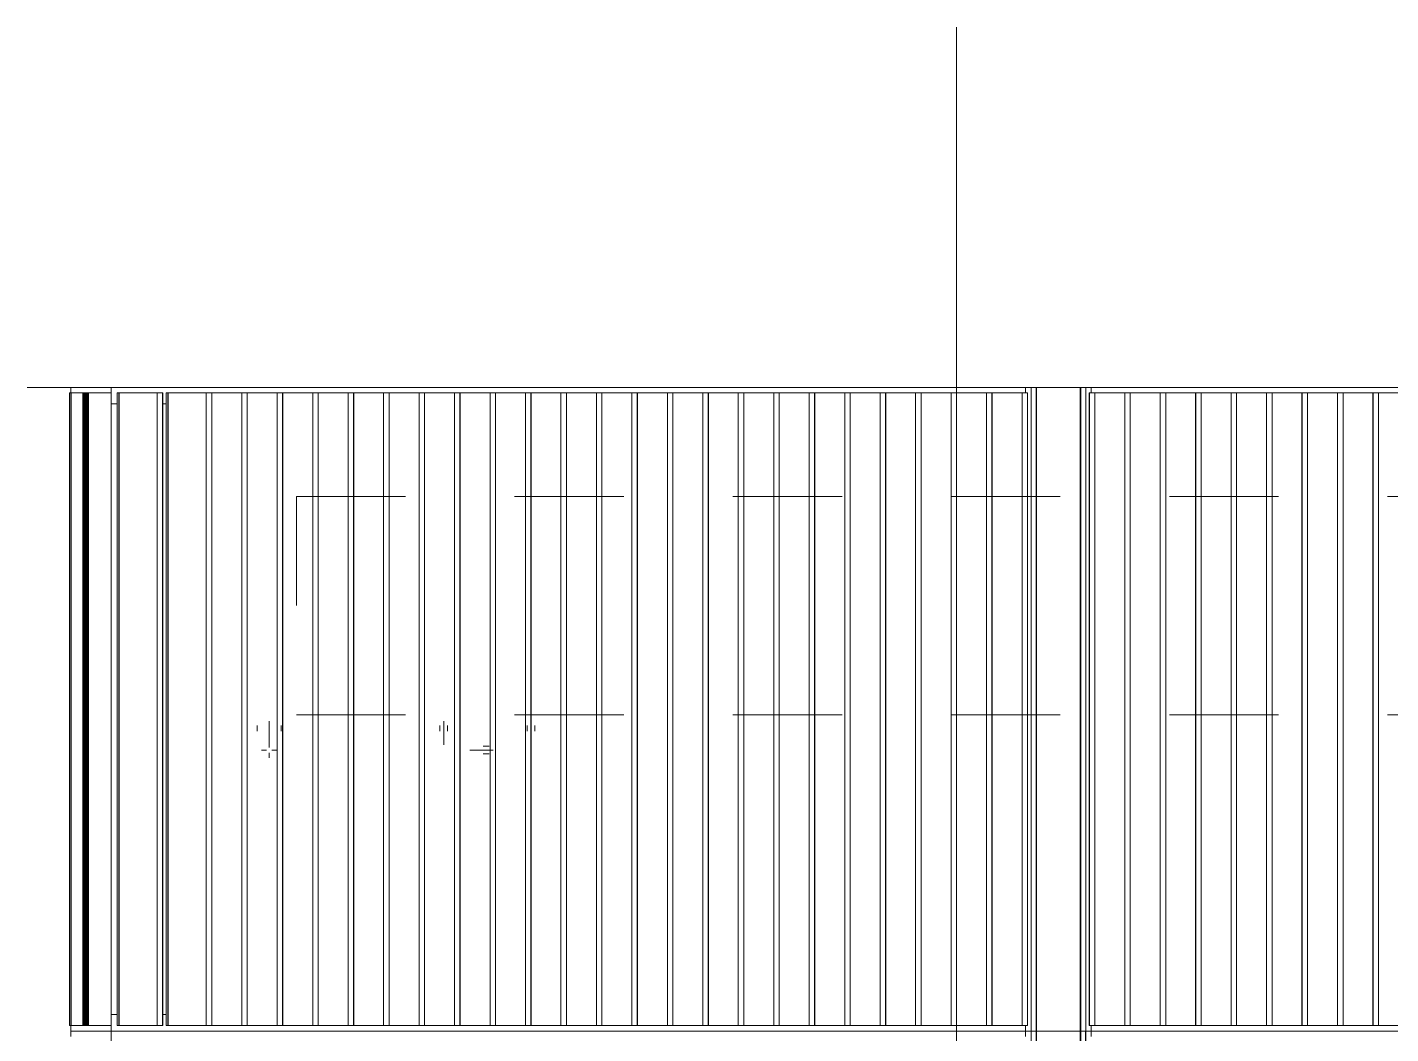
# Model space of a CAD drawing. Header units: millimetres. Extents: x -220592 to 404889, y -217665 to 38245.
# Drawn here: x -927.89 to -902.9, y -1442.75 to -1424.3 of the extents above; entities that cross this region are included whole.
import ezdxf

# ---------------------------------------------------------------- set-up
doc = ezdxf.new("R2010")
doc.units = ezdxf.units.MM
doc.linetypes.add('XKITLINE00', pattern=[0])
doc.linetypes.add('XKITLINE02', pattern=[4, 2, -2])
doc.layers.add('000 - 0_HIDE_OBJ_FRAMING_DEF_SUB_1', color=7, linetype='Continuous')
for name, color, linetype, lineweight in [('Bolt', 7, 'Continuous', 0), ('Part', 7, 'Continuous', 0), ('S-GRID', 7, 'Continuous', 0)]:
    doc.layers.add(name, color=color, linetype=linetype, lineweight=lineweight)

# ---------------------------------------------------------------- blocks, each defined once
blk = doc.blocks.new('*A5169')
at = {"layer": 'S-GRID', "color": 7, "linetype": 'XKITLINE00', "lineweight": 0}
for p, q in [((-116.782288, -21.823645), (-108.844788, -21.823645)), ((-107.257288, -21.823645), (-105.669788, -21.823645)), ((-104.082288, -21.823645), (-96.144788, -21.823645)), ((-94.557288, -21.823645), (-92.969788, -21.823645))]:
    blk.add_line(p, q, dxfattribs=at)
blk = doc.blocks.new('*A5179')
at = {"layer": 'S-GRID', "color": 7, "linetype": 'XKITLINE00', "lineweight": 0}
for p, q in [((-99.749768, -23.157145), (-99.749768, -15.219645)), ((-99.749768, -26.332145), (-99.749768, -24.744645)), ((-99.749768, -35.857145), (-99.749768, -27.919645))]:
    blk.add_line(p, q, dxfattribs=at)
blk = doc.blocks.new('*A5189')
at = {"layer": '000 - 0_HIDE_OBJ_FRAMING_DEF_SUB_1', "color": 7, "linetype": 'XKITLINE02', "lineweight": 0}
for p, q in [((-111.850241, -23.823645), (-111.850241, -27.823645)), ((-111.850241, -23.823645), (-83.384543, -23.823645)), ((-111.850241, -27.823645), (-83.384543, -27.823645))]:
    blk.add_line(p, q, dxfattribs=at)
blk = doc.blocks.new('*A5316')
at = {"layer": 'Part', "color": 7, "linetype": 'XKITLINE00', "lineweight": 0}
for p, q in [((-115.244298, -33.623645), (-115.244298, -33.923645)), ((-115.244298, -33.623645), (-98.484412, -33.623645)), ((-98.484412, -33.623645), (-98.484412, -33.723645)), ((-115.244298, -33.923645), (-115.13692, -33.923645)), ((-114.299098, -33.923645), (-114.236908, -33.923645))]:
    blk.add_line(p, q, dxfattribs=at)
blk = doc.blocks.new('*A5317')
at = {"layer": 'Part', "color": 7, "linetype": 'XKITLINE00', "lineweight": 0}
for p, q in [((-103.001555, -21.923645), (-102.349086, -21.923645)), ((-102.450706, -33.523645), (-102.450706, -21.923645)), ((-102.351555, -33.523645), (-102.351555, -21.923645)), ((-102.349086, -21.923645), (-102.349086, -33.523645)), ((-102.999086, -33.523645), (-102.349086, -33.523645))]:
    blk.add_line(p, q, dxfattribs=at)
blk = doc.blocks.new('*A5318')
at = {"layer": 'Part', "color": 7, "linetype": 'XKITLINE00', "lineweight": 0}
for p, q in [((-115.244298, -21.823645), (-115.244298, -22.123645)), ((-115.244298, -21.823645), (-98.484412, -21.823645)), ((-98.484412, -21.823645), (-98.484412, -21.923645)), ((-115.244298, -22.123645), (-115.13692, -22.123645)), ((-114.299098, -22.123645), (-114.236908, -22.123645))]:
    blk.add_line(p, q, dxfattribs=at)
blk = doc.blocks.new('*A5319')
at = {"layer": 'Part', "color": 7, "linetype": 'XKITLINE00', "lineweight": 0}
for p, q in [((-115.244298, -33.323645), (-115.244298, -33.623645)), ((-115.244298, -33.323645), (-115.13692, -33.323645)), ((-114.299098, -33.323645), (-114.236908, -33.323645)), ((-115.244298, -33.623645), (-98.484412, -33.623645)), ((-98.484412, -33.623645), (-98.484412, -33.523645))]:
    blk.add_line(p, q, dxfattribs=at)
blk = doc.blocks.new('*A5467')
at = {"layer": 'Part', "color": 7, "linetype": 'XKITLINE00', "lineweight": 0}
for p, q in [((-116.010196, -21.923645), (-116.009642, -21.923645)), ((-116.010196, -33.523645), (-116.010196, -21.923645)), ((-116.010196, -21.923645), (-116.009642, -21.923645)), ((-116.009642, -33.523645), (-116.010196, -33.523645)), ((-116.010196, -33.523645), (-116.009642, -33.523645))]:
    blk.add_line(p, q, dxfattribs=at)
blk = doc.blocks.new('*A5468')
at = {"layer": 'Part', "color": 7, "linetype": 'XKITLINE00', "lineweight": 0}
for p, q in [((-115.985974, -21.923645), (-115.985974, -21.823645)), ((-115.985974, -21.823645), (-115.245471, -21.823645)), ((-115.985974, -33.623645), (-115.985974, -33.523645)), ((-115.245471, -33.623645), (-115.985974, -33.623645))]:
    blk.add_line(p, q, dxfattribs=at)
blk = doc.blocks.new('*A5469')
at = {"layer": 'Part', "color": 7, "linetype": 'XKITLINE00', "lineweight": 0}
for p, q in [((-116.010196, -21.923645), (-116.009642, -21.923645)), ((-116.010196, -21.923645), (-116.009642, -21.923645)), ((-116.010196, -21.923645), (-116.010196, -33.523645)), ((-115.668562, -21.923645), (-115.664355, -21.923645)), ((-115.668562, -21.923645), (-115.66662, -21.923645)), ((-115.666245, -21.923645), (-115.667731, -21.923645)), ((-115.667731, -21.923645), (-115.667491, -21.923645)), ((-115.667211, -21.923645), (-115.664355, -21.923645)), ((-116.010196, -33.523645), (-116.009642, -33.523645)), ((-116.009642, -33.523645), (-116.010196, -33.523645))]:
    blk.add_line(p, q, dxfattribs=at)
blk = doc.blocks.new('*A5470')
at = {"layer": 'Part', "color": 7, "linetype": 'XKITLINE00', "lineweight": 0}
for p, q in [((-116.010196, -21.923645), (-116.009642, -21.923645)), ((-116.010196, -21.923645), (-116.009642, -21.923645)), ((-116.010196, -21.923645), (-116.010196, -33.523645)), ((-115.668562, -21.923645), (-115.664355, -21.923645)), ((-115.668562, -21.923645), (-115.66662, -21.923645)), ((-115.666245, -21.923645), (-115.667731, -21.923645)), ((-115.667731, -21.923645), (-115.667491, -21.923645)), ((-115.667211, -21.923645), (-115.664355, -21.923645)), ((-116.010196, -33.523645), (-116.009642, -33.523645)), ((-116.009642, -33.523645), (-116.010196, -33.523645))]:
    blk.add_line(p, q, dxfattribs=at)
blk = doc.blocks.new('*A5471')
at = {"layer": 'Part', "color": 7, "linetype": 'XKITLINE00', "lineweight": 0}
for p, q in [((-116.010196, -21.923645), (-116.009642, -21.923645)), ((-116.010196, -21.923645), (-116.009642, -21.923645)), ((-116.010196, -21.923645), (-116.010196, -33.523645)), ((-115.668562, -21.923645), (-115.664355, -21.923645)), ((-115.668562, -21.923645), (-115.66662, -21.923645)), ((-115.666245, -21.923645), (-115.667731, -21.923645)), ((-115.667731, -21.923645), (-115.667491, -21.923645)), ((-115.667211, -21.923645), (-115.664355, -21.923645)), ((-116.010196, -33.523645), (-116.009642, -33.523645)), ((-116.009642, -33.523645), (-116.010196, -33.523645))]:
    blk.add_line(p, q, dxfattribs=at)
blk = doc.blocks.new('*A5472')
at = {"layer": 'Part', "color": 7, "linetype": 'XKITLINE00', "lineweight": 0}
for p, q in [((-116.010196, -21.923645), (-116.009642, -21.923645)), ((-116.010196, -21.923645), (-116.009642, -21.923645)), ((-116.010196, -21.923645), (-116.010196, -33.523645)), ((-115.668562, -21.923645), (-115.664355, -21.923645)), ((-115.668562, -21.923645), (-115.66662, -21.923645)), ((-115.666245, -21.923645), (-115.667731, -21.923645)), ((-115.667731, -21.923645), (-115.667491, -21.923645)), ((-115.667211, -21.923645), (-115.664355, -21.923645)), ((-116.010196, -33.523645), (-116.009642, -33.523645)), ((-116.009642, -33.523645), (-116.010196, -33.523645))]:
    blk.add_line(p, q, dxfattribs=at)
blk = doc.blocks.new('*A5473')
at = {"layer": 'Part', "color": 7, "linetype": 'XKITLINE00', "lineweight": 0}
for p, q in [((-115.13692, -21.923645), (-115.103432, -21.923645)), ((-115.13692, -33.523645), (-115.13692, -21.923645)), ((-115.103432, -21.923645), (-115.096964, -21.923645)), ((-115.103432, -21.923645), (-115.103432, -33.523645)), ((-115.096964, -21.923645), (-114.299098, -21.923645)), ((-115.096964, -21.923645), (-115.096964, -33.523645)), ((-114.400717, -33.523645), (-114.400717, -21.923645)), ((-114.301566, -33.523645), (-114.301566, -21.923645)), ((-114.299098, -33.523645), (-114.299098, -21.923645)), ((-115.103432, -33.523645), (-115.13692, -33.523645)), ((-115.096964, -33.523645), (-115.103432, -33.523645)), ((-115.096964, -33.523645), (-114.299098, -33.523645))]:
    blk.add_line(p, q, dxfattribs=at)
blk = doc.blocks.new('*A5474')
at = {"layer": 'Part', "color": 7, "linetype": 'XKITLINE00', "lineweight": 0}
for p, q in [((-114.236908, -21.923645), (-114.20342, -21.923645)), ((-114.236908, -33.523645), (-114.236908, -21.923645)), ((-114.20342, -21.923645), (-114.196952, -21.923645)), ((-114.20342, -21.923645), (-114.20342, -33.523645)), ((-114.196952, -21.923645), (-113.399086, -21.923645)), ((-114.196952, -21.923645), (-114.196952, -33.523645)), ((-113.500706, -33.523645), (-113.500706, -21.923645)), ((-113.401555, -33.523645), (-113.401555, -21.923645)), ((-113.399086, -33.523645), (-113.399086, -21.923645)), ((-114.20342, -33.523645), (-114.236908, -33.523645)), ((-114.196952, -33.523645), (-114.20342, -33.523645)), ((-114.196952, -33.523645), (-113.399086, -33.523645))]:
    blk.add_line(p, q, dxfattribs=at)
blk = doc.blocks.new('*A5475')
at = {"layer": 'Part', "color": 7, "linetype": 'XKITLINE00', "lineweight": 0}
for p, q in [((-113.401555, -21.923645), (-112.749086, -21.923645)), ((-112.850706, -33.523645), (-112.850706, -21.923645)), ((-112.751555, -33.523645), (-112.751555, -21.923645)), ((-112.749086, -21.923645), (-112.749086, -33.523645)), ((-113.399086, -33.523645), (-112.749086, -33.523645))]:
    blk.add_line(p, q, dxfattribs=at)
blk = doc.blocks.new('*A5476')
at = {"layer": 'Part', "color": 7, "linetype": 'XKITLINE00', "lineweight": 0}
for p, q in [((-116.010196, -21.923645), (-116.009642, -21.923645)), ((-116.010196, -21.923645), (-116.009642, -21.923645)), ((-116.010196, -21.923645), (-116.010196, -33.523645)), ((-115.668562, -21.923645), (-115.664355, -21.923645)), ((-115.668562, -21.923645), (-115.66662, -21.923645)), ((-115.666245, -21.923645), (-115.667731, -21.923645)), ((-115.667731, -21.923645), (-115.667491, -21.923645)), ((-115.667211, -21.923645), (-115.664355, -21.923645)), ((-116.010196, -33.523645), (-116.009642, -33.523645)), ((-116.009642, -33.523645), (-116.010196, -33.523645))]:
    blk.add_line(p, q, dxfattribs=at)
blk = doc.blocks.new('*A5477')
at = {"layer": 'Part', "color": 7, "linetype": 'XKITLINE00', "lineweight": 0}
for p, q in [((-116.010196, -21.923645), (-116.009642, -21.923645)), ((-116.010196, -21.923645), (-116.009642, -21.923645)), ((-116.010196, -21.923645), (-116.010196, -33.523645)), ((-115.668562, -21.923645), (-115.664355, -21.923645)), ((-115.668562, -21.923645), (-115.66662, -21.923645)), ((-115.666245, -21.923645), (-115.667731, -21.923645)), ((-115.667731, -21.923645), (-115.667491, -21.923645)), ((-115.667211, -21.923645), (-115.664355, -21.923645)), ((-116.010196, -33.523645), (-116.009642, -33.523645)), ((-116.009642, -33.523645), (-116.010196, -33.523645))]:
    blk.add_line(p, q, dxfattribs=at)
blk = doc.blocks.new('*A5478')
at = {"layer": 'Part', "color": 7, "linetype": 'XKITLINE00', "lineweight": 0}
for p, q in [((-116.010196, -21.923645), (-116.009642, -21.923645)), ((-116.010196, -21.923645), (-116.009642, -21.923645)), ((-116.010196, -21.923645), (-116.010196, -33.523645)), ((-115.668562, -21.923645), (-115.664355, -21.923645)), ((-115.668562, -21.923645), (-115.66662, -21.923645)), ((-115.666245, -21.923645), (-115.667731, -21.923645)), ((-115.667731, -21.923645), (-115.667491, -21.923645)), ((-115.667211, -21.923645), (-115.664355, -21.923645)), ((-116.010196, -33.523645), (-116.009642, -33.523645)), ((-116.009642, -33.523645), (-116.010196, -33.523645))]:
    blk.add_line(p, q, dxfattribs=at)
blk = doc.blocks.new('*A5479')
at = {"layer": 'Part', "color": 7, "linetype": 'XKITLINE00', "lineweight": 0}
for p, q in [((-116.010196, -21.923645), (-116.009642, -21.923645)), ((-116.010196, -21.923645), (-116.009642, -21.923645)), ((-116.010196, -21.923645), (-116.010196, -33.523645)), ((-115.668562, -21.923645), (-115.664355, -21.923645)), ((-115.668562, -21.923645), (-115.66662, -21.923645)), ((-115.666245, -21.923645), (-115.667731, -21.923645)), ((-115.667731, -21.923645), (-115.667491, -21.923645)), ((-115.667211, -21.923645), (-115.664355, -21.923645)), ((-116.010196, -33.523645), (-116.009642, -33.523645)), ((-116.009642, -33.523645), (-116.010196, -33.523645))]:
    blk.add_line(p, q, dxfattribs=at)
blk = doc.blocks.new('*A5480')
at = {"layer": 'Part', "color": 7, "linetype": 'XKITLINE00', "lineweight": 0}
for p, q in [((-116.010196, -21.923645), (-116.009642, -21.923645)), ((-116.010196, -21.923645), (-116.009642, -21.923645)), ((-116.010196, -21.923645), (-116.010196, -33.523645)), ((-115.668562, -21.923645), (-115.664355, -21.923645)), ((-115.668562, -21.923645), (-115.66662, -21.923645)), ((-115.666245, -21.923645), (-115.667731, -21.923645)), ((-115.667731, -21.923645), (-115.667491, -21.923645)), ((-115.667211, -21.923645), (-115.664355, -21.923645)), ((-116.010196, -33.523645), (-116.009642, -33.523645)), ((-116.009642, -33.523645), (-116.010196, -33.523645))]:
    blk.add_line(p, q, dxfattribs=at)
blk = doc.blocks.new('*A5481')
at = {"layer": 'Part', "color": 7, "linetype": 'XKITLINE00', "lineweight": 0}
for p, q in [((-116.010196, -21.923645), (-116.009642, -21.923645)), ((-116.010196, -21.923645), (-116.009642, -21.923645)), ((-116.010196, -21.923645), (-116.010196, -33.523645)), ((-115.668562, -21.923645), (-115.664355, -21.923645)), ((-115.668562, -21.923645), (-115.66662, -21.923645)), ((-115.666245, -21.923645), (-115.667731, -21.923645)), ((-115.667731, -21.923645), (-115.667491, -21.923645)), ((-115.667211, -21.923645), (-115.664355, -21.923645)), ((-116.010196, -33.523645), (-116.009642, -33.523645)), ((-116.009642, -33.523645), (-116.010196, -33.523645))]:
    blk.add_line(p, q, dxfattribs=at)
blk = doc.blocks.new('*A5482')
at = {"layer": 'Part', "color": 7, "linetype": 'XKITLINE00', "lineweight": 0}
for p, q in [((-116.010196, -21.923645), (-116.009642, -21.923645)), ((-116.010196, -21.923645), (-116.009642, -21.923645)), ((-116.010196, -21.923645), (-116.010196, -33.523645)), ((-115.668562, -21.923645), (-115.664355, -21.923645)), ((-115.668562, -21.923645), (-115.66662, -21.923645)), ((-115.666245, -21.923645), (-115.667731, -21.923645)), ((-115.667731, -21.923645), (-115.667491, -21.923645)), ((-115.667211, -21.923645), (-115.664355, -21.923645)), ((-116.010196, -33.523645), (-116.009642, -33.523645)), ((-116.009642, -33.523645), (-116.010196, -33.523645))]:
    blk.add_line(p, q, dxfattribs=at)
blk = doc.blocks.new('*A5483')
at = {"layer": 'Part', "color": 7, "linetype": 'XKITLINE00', "lineweight": 0}
for p, q in [((-116.010196, -21.923645), (-116.009642, -21.923645)), ((-116.010196, -21.923645), (-116.009642, -21.923645)), ((-116.010196, -21.923645), (-116.010196, -33.523645)), ((-115.668562, -21.923645), (-115.664355, -21.923645)), ((-115.668562, -21.923645), (-115.66662, -21.923645)), ((-115.666245, -21.923645), (-115.667731, -21.923645)), ((-115.667731, -21.923645), (-115.667491, -21.923645)), ((-115.667211, -21.923645), (-115.664355, -21.923645)), ((-116.010196, -33.523645), (-116.009642, -33.523645)), ((-116.009642, -33.523645), (-116.010196, -33.523645))]:
    blk.add_line(p, q, dxfattribs=at)
blk = doc.blocks.new('*A5484')
at = {"layer": 'Part', "color": 7, "linetype": 'XKITLINE00', "lineweight": 0}
for p, q in [((-116.010196, -21.923645), (-116.009642, -21.923645)), ((-116.010196, -21.923645), (-116.009642, -21.923645)), ((-116.010196, -21.923645), (-116.010196, -33.523645)), ((-115.668562, -21.923645), (-115.664355, -21.923645)), ((-115.668562, -21.923645), (-115.66662, -21.923645)), ((-115.666245, -21.923645), (-115.667731, -21.923645)), ((-115.667731, -21.923645), (-115.667491, -21.923645)), ((-115.667211, -21.923645), (-115.664355, -21.923645)), ((-116.010196, -33.523645), (-116.009642, -33.523645)), ((-116.009642, -33.523645), (-116.010196, -33.523645))]:
    blk.add_line(p, q, dxfattribs=at)
blk = doc.blocks.new('*A5485')
at = {"layer": 'Part', "color": 7, "linetype": 'XKITLINE00', "lineweight": 0}
for p, q in [((-116.010196, -21.923645), (-116.009642, -21.923645)), ((-116.010196, -21.923645), (-116.009642, -21.923645)), ((-116.010196, -21.923645), (-116.010196, -33.523645)), ((-115.668562, -21.923645), (-115.664355, -21.923645)), ((-115.668562, -21.923645), (-115.66662, -21.923645)), ((-115.666245, -21.923645), (-115.667731, -21.923645)), ((-115.667731, -21.923645), (-115.667491, -21.923645)), ((-115.667211, -21.923645), (-115.664355, -21.923645)), ((-116.010196, -33.523645), (-116.009642, -33.523645)), ((-116.009642, -33.523645), (-116.010196, -33.523645))]:
    blk.add_line(p, q, dxfattribs=at)
blk = doc.blocks.new('*A5486')
at = {"layer": 'Part', "color": 7, "linetype": 'XKITLINE00', "lineweight": 0}
for p, q in [((-116.010196, -21.923645), (-116.009642, -21.923645)), ((-116.010196, -21.923645), (-116.009642, -21.923645)), ((-116.010196, -21.923645), (-116.010196, -33.523645)), ((-115.668562, -21.923645), (-115.664355, -21.923645)), ((-115.668562, -21.923645), (-115.66662, -21.923645)), ((-115.666245, -21.923645), (-115.667731, -21.923645)), ((-115.667731, -21.923645), (-115.667491, -21.923645)), ((-115.667211, -21.923645), (-115.664355, -21.923645)), ((-116.010196, -33.523645), (-116.009642, -33.523645)), ((-116.009642, -33.523645), (-116.010196, -33.523645))]:
    blk.add_line(p, q, dxfattribs=at)
blk = doc.blocks.new('*A5487')
at = {"layer": 'Part', "color": 7, "linetype": 'XKITLINE00', "lineweight": 0}
for p, q in [((-116.010196, -21.923645), (-116.009642, -21.923645)), ((-116.010196, -21.923645), (-116.009642, -21.923645)), ((-116.010196, -21.923645), (-116.010196, -33.523645)), ((-115.668562, -21.923645), (-115.664355, -21.923645)), ((-115.668562, -21.923645), (-115.66662, -21.923645)), ((-115.666245, -21.923645), (-115.667731, -21.923645)), ((-115.667731, -21.923645), (-115.667491, -21.923645)), ((-115.667211, -21.923645), (-115.664355, -21.923645)), ((-116.010196, -33.523645), (-116.009642, -33.523645)), ((-116.009642, -33.523645), (-116.010196, -33.523645))]:
    blk.add_line(p, q, dxfattribs=at)
blk = doc.blocks.new('*A5488')
at = {"layer": 'Part', "color": 7, "linetype": 'XKITLINE00', "lineweight": 0}
for p, q in [((-116.010196, -21.923645), (-116.009642, -21.923645)), ((-116.010196, -21.923645), (-116.009642, -21.923645)), ((-116.010196, -21.923645), (-116.010196, -33.523645)), ((-115.668562, -21.923645), (-115.664355, -21.923645)), ((-115.668562, -21.923645), (-115.66662, -21.923645)), ((-115.666245, -21.923645), (-115.667731, -21.923645)), ((-115.667731, -21.923645), (-115.667491, -21.923645)), ((-115.667211, -21.923645), (-115.664355, -21.923645)), ((-116.010196, -33.523645), (-116.009642, -33.523645)), ((-116.009642, -33.523645), (-116.010196, -33.523645))]:
    blk.add_line(p, q, dxfattribs=at)
blk = doc.blocks.new('*A5489')
at = {"layer": 'Part', "color": 7, "linetype": 'XKITLINE00', "lineweight": 0}
for p, q in [((-116.010196, -21.923645), (-116.009642, -21.923645)), ((-116.010196, -21.923645), (-116.009642, -21.923645)), ((-116.010196, -21.923645), (-116.010196, -33.523645)), ((-115.668562, -21.923645), (-115.664355, -21.923645)), ((-115.668562, -21.923645), (-115.66662, -21.923645)), ((-115.666245, -21.923645), (-115.667731, -21.923645)), ((-115.667731, -21.923645), (-115.667491, -21.923645)), ((-115.667211, -21.923645), (-115.664355, -21.923645)), ((-116.010196, -33.523645), (-116.009642, -33.523645)), ((-116.009642, -33.523645), (-116.010196, -33.523645))]:
    blk.add_line(p, q, dxfattribs=at)
blk = doc.blocks.new('*A5490')
at = {"layer": 'Part', "color": 7, "linetype": 'XKITLINE00', "lineweight": 0}
for p, q in [((-116.010196, -21.923645), (-116.009642, -21.923645)), ((-116.010196, -21.923645), (-116.009642, -21.923645)), ((-116.010196, -21.923645), (-116.010196, -33.523645)), ((-115.668562, -21.923645), (-115.664355, -21.923645)), ((-115.668562, -21.923645), (-115.66662, -21.923645)), ((-115.666245, -21.923645), (-115.667731, -21.923645)), ((-115.667731, -21.923645), (-115.667491, -21.923645)), ((-115.667211, -21.923645), (-115.664355, -21.923645)), ((-116.010196, -33.523645), (-116.009642, -33.523645)), ((-116.009642, -33.523645), (-116.010196, -33.523645))]:
    blk.add_line(p, q, dxfattribs=at)
blk = doc.blocks.new('*A5491')
at = {"layer": 'Part', "color": 7, "linetype": 'XKITLINE00', "lineweight": 0}
for p, q in [((-116.010196, -21.923645), (-116.009642, -21.923645)), ((-116.010196, -21.923645), (-116.009642, -21.923645)), ((-116.010196, -21.923645), (-116.010196, -33.523645)), ((-115.668562, -21.923645), (-115.664355, -21.923645)), ((-115.668562, -21.923645), (-115.66662, -21.923645)), ((-115.666245, -21.923645), (-115.667731, -21.923645)), ((-115.667731, -21.923645), (-115.667491, -21.923645)), ((-115.667211, -21.923645), (-115.664355, -21.923645)), ((-116.010196, -33.523645), (-116.009642, -33.523645)), ((-116.009642, -33.523645), (-116.010196, -33.523645))]:
    blk.add_line(p, q, dxfattribs=at)
blk = doc.blocks.new('*A5492')
at = {"layer": 'Part', "color": 7, "linetype": 'XKITLINE00', "lineweight": 0}
for p, q in [((-115.245471, -21.923645), (-115.245471, -21.823645)), ((-115.245471, -21.823645), (-115.244298, -21.823645)), ((-115.244993, -22.123645), (-115.244298, -22.123645))]:
    blk.add_line(p, q, dxfattribs=at)
blk = doc.blocks.new('*A5493')
at = {"layer": 'Part', "color": 7, "linetype": 'XKITLINE00', "lineweight": 0}
for p, q in [((-115.244993, -33.323645), (-115.244298, -33.323645)), ((-115.245471, -33.623645), (-115.245471, -33.523645)), ((-115.244298, -33.623645), (-115.245471, -33.623645))]:
    blk.add_line(p, q, dxfattribs=at)
blk = doc.blocks.new('*A5494')
at = {"layer": 'Part', "color": 7, "linetype": 'XKITLINE00', "lineweight": 0}
for p, q in [((-115.244993, -22.123645), (-115.244298, -22.123645)), ((-115.244993, -33.323645), (-115.244298, -33.323645))]:
    blk.add_line(p, q, dxfattribs=at)
blk = doc.blocks.new('*A5495')
at = {"layer": 'Part', "color": 7, "linetype": 'XKITLINE00', "lineweight": 0}
for p, q in [((-116.010196, -21.923645), (-116.009642, -21.923645)), ((-116.010196, -21.923645), (-116.009642, -21.923645)), ((-116.010196, -21.923645), (-116.010196, -33.523645)), ((-115.668562, -21.923645), (-115.664355, -21.923645)), ((-115.668562, -21.923645), (-115.66662, -21.923645)), ((-115.666245, -21.923645), (-115.667731, -21.923645)), ((-115.667731, -21.923645), (-115.667491, -21.923645)), ((-115.667211, -21.923645), (-115.664355, -21.923645)), ((-116.010196, -33.523645), (-116.009642, -33.523645)), ((-116.009642, -33.523645), (-116.010196, -33.523645))]:
    blk.add_line(p, q, dxfattribs=at)
blk = doc.blocks.new('*A5496')
at = {"layer": 'Part', "color": 7, "linetype": 'XKITLINE00', "lineweight": 0}
for p, q in [((-116.009916, -21.923645), (-116.009362, -21.923645)), ((-116.009916, -21.923645), (-116.009362, -21.923645)), ((-116.009916, -21.923645), (-116.009916, -33.523645)), ((-116.009362, -21.923645), (-116.004681, -21.923645)), ((-116.009362, -33.523645), (-116.009362, -21.923645)), ((-116.004681, -21.923645), (-115.244993, -21.923645)), ((-116.004681, -21.923645), (-116.004681, -33.523645)), ((-115.976032, -33.523645), (-115.976032, -21.923645)), ((-115.763865, -33.523645), (-115.763865, -21.923645)), ((-115.759198, -33.523645), (-115.759198, -21.923645)), ((-115.758701, -33.523645), (-115.758701, -21.923645)), ((-115.756966, -33.523645), (-115.756966, -21.923645)), ((-115.754212, -33.523645), (-115.754212, -21.923645)), ((-115.750541, -33.523645), (-115.750541, -21.923645)), ((-115.746088, -33.523645), (-115.746088, -21.923645)), ((-115.741017, -33.523645), (-115.741017, -21.923645)), ((-115.735517, -33.523645), (-115.735517, -21.923645)), ((-115.729789, -33.523645), (-115.729789, -21.923645)), ((-115.722989, -33.523645), (-115.722989, -21.923645)), ((-115.712777, -33.523645), (-115.712777, -21.923645)), ((-115.702875, -33.523645), (-115.702875, -21.923645)), ((-115.693613, -33.523645), (-115.693613, -21.923645)), ((-115.685296, -33.523645), (-115.685296, -21.923645)), ((-115.6782, -33.523645), (-115.6782, -21.923645)), ((-115.67256, -33.523645), (-115.67256, -21.923645)), ((-115.668562, -21.923645), (-115.664075, -21.923645)), ((-115.668562, -33.523645), (-115.668562, -21.923645)), ((-115.666339, -33.523645), (-115.666339, -21.923645)), ((-115.665964, -33.523645), (-115.665964, -21.923645)), ((-115.664075, -33.523645), (-115.664075, -21.923645)), ((-115.659, -33.523645), (-115.659, -21.923645)), ((-115.244993, -21.923645), (-115.244993, -33.523645)), ((-116.009916, -33.523645), (-116.009362, -33.523645)), ((-116.009916, -33.523645), (-116.009362, -33.523645)), ((-116.004681, -33.523645), (-116.009362, -33.523645)), ((-116.004681, -33.523645), (-115.244993, -33.523645))]:
    blk.add_line(p, q, dxfattribs=at)
blk = doc.blocks.new('*A5497')
at = {"layer": 'Part', "color": 7, "linetype": 'XKITLINE00', "lineweight": 0}
for p, q in [((-112.751555, -21.923645), (-112.099086, -21.923645)), ((-112.200706, -33.523645), (-112.200706, -21.923645)), ((-112.101555, -33.523645), (-112.101555, -21.923645)), ((-112.099086, -21.923645), (-112.099086, -33.523645)), ((-112.749086, -33.523645), (-112.099086, -33.523645))]:
    blk.add_line(p, q, dxfattribs=at)
blk = doc.blocks.new('*A5498')
at = {"layer": 'Part', "color": 7, "linetype": 'XKITLINE00', "lineweight": 0}
for p, q in [((-116.010196, -21.923645), (-116.009642, -21.923645)), ((-116.010196, -21.923645), (-116.009642, -21.923645)), ((-116.010196, -21.923645), (-116.010196, -33.523645)), ((-115.668562, -21.923645), (-115.664355, -21.923645)), ((-115.668562, -21.923645), (-115.66662, -21.923645)), ((-115.666245, -21.923645), (-115.667731, -21.923645)), ((-115.667731, -21.923645), (-115.667491, -21.923645)), ((-115.667211, -21.923645), (-115.664355, -21.923645)), ((-116.010196, -33.523645), (-116.009642, -33.523645)), ((-116.009642, -33.523645), (-116.010196, -33.523645))]:
    blk.add_line(p, q, dxfattribs=at)
blk = doc.blocks.new('*A5499')
at = {"layer": 'Part', "color": 7, "linetype": 'XKITLINE00', "lineweight": 0}
for p, q in [((-116.010196, -21.923645), (-116.009642, -21.923645)), ((-116.010196, -21.923645), (-116.009642, -21.923645)), ((-116.010196, -21.923645), (-116.010196, -33.523645)), ((-115.668562, -21.923645), (-115.664355, -21.923645)), ((-115.668562, -21.923645), (-115.66662, -21.923645)), ((-115.666245, -21.923645), (-115.667731, -21.923645)), ((-115.667731, -21.923645), (-115.667491, -21.923645)), ((-115.667211, -21.923645), (-115.664355, -21.923645)), ((-116.010196, -33.523645), (-116.009642, -33.523645)), ((-116.009642, -33.523645), (-116.010196, -33.523645))]:
    blk.add_line(p, q, dxfattribs=at)
blk = doc.blocks.new('*A5500')
at = {"layer": 'Part', "color": 7, "linetype": 'XKITLINE00', "lineweight": 0}
for p, q in [((-116.010196, -21.923645), (-116.009642, -21.923645)), ((-116.010196, -21.923645), (-116.009642, -21.923645)), ((-116.010196, -21.923645), (-116.010196, -33.523645)), ((-115.668562, -21.923645), (-115.664355, -21.923645)), ((-115.668562, -21.923645), (-115.66662, -21.923645)), ((-115.666245, -21.923645), (-115.667731, -21.923645)), ((-115.667731, -21.923645), (-115.667491, -21.923645)), ((-115.667211, -21.923645), (-115.664355, -21.923645)), ((-116.010196, -33.523645), (-116.009642, -33.523645)), ((-116.009642, -33.523645), (-116.010196, -33.523645))]:
    blk.add_line(p, q, dxfattribs=at)
blk = doc.blocks.new('*A5501')
at = {"layer": 'Part', "color": 7, "linetype": 'XKITLINE00', "lineweight": 0}
for p, q in [((-116.010196, -21.923645), (-116.009642, -21.923645)), ((-116.010196, -21.923645), (-116.009642, -21.923645)), ((-116.010196, -21.923645), (-116.010196, -33.523645)), ((-115.668562, -21.923645), (-115.664355, -21.923645)), ((-115.668562, -21.923645), (-115.66662, -21.923645)), ((-115.666245, -21.923645), (-115.667731, -21.923645)), ((-115.667731, -21.923645), (-115.667491, -21.923645)), ((-115.667211, -21.923645), (-115.664355, -21.923645)), ((-116.010196, -33.523645), (-116.009642, -33.523645)), ((-116.009642, -33.523645), (-116.010196, -33.523645))]:
    blk.add_line(p, q, dxfattribs=at)
blk = doc.blocks.new('*A5502')
at = {"layer": 'Part', "color": 7, "linetype": 'XKITLINE00', "lineweight": 0}
for p, q in [((-108.851555, -21.923645), (-108.199086, -21.923645)), ((-108.300706, -33.523645), (-108.300706, -21.923645)), ((-108.201555, -33.523645), (-108.201555, -21.923645)), ((-108.199086, -21.923645), (-108.199086, -33.523645)), ((-108.849086, -33.523645), (-108.199086, -33.523645))]:
    blk.add_line(p, q, dxfattribs=at)
blk = doc.blocks.new('*A5503')
at = {"layer": 'Part', "color": 7, "linetype": 'XKITLINE00', "lineweight": 0}
for p, q in [((-109.501555, -21.923645), (-108.849086, -21.923645)), ((-108.950706, -33.523645), (-108.950706, -21.923645)), ((-108.851555, -33.523645), (-108.851555, -21.923645)), ((-108.849086, -21.923645), (-108.849086, -33.523645)), ((-109.499086, -33.523645), (-108.849086, -33.523645))]:
    blk.add_line(p, q, dxfattribs=at)
blk = doc.blocks.new('*A5504')
at = {"layer": 'Part', "color": 7, "linetype": 'XKITLINE00', "lineweight": 0}
for p, q in [((-110.151555, -21.923645), (-109.499086, -21.923645)), ((-109.600706, -33.523645), (-109.600706, -21.923645)), ((-109.501555, -33.523645), (-109.501555, -21.923645)), ((-109.499086, -21.923645), (-109.499086, -33.523645)), ((-110.149086, -33.523645), (-109.499086, -33.523645))]:
    blk.add_line(p, q, dxfattribs=at)
blk = doc.blocks.new('*A5505')
at = {"layer": 'Part', "color": 7, "linetype": 'XKITLINE00', "lineweight": 0}
for p, q in [((-110.801555, -21.923645), (-110.149086, -21.923645)), ((-110.250706, -33.523645), (-110.250706, -21.923645)), ((-110.151555, -33.523645), (-110.151555, -21.923645)), ((-110.149086, -21.923645), (-110.149086, -33.523645)), ((-110.799086, -33.523645), (-110.149086, -33.523645))]:
    blk.add_line(p, q, dxfattribs=at)
blk = doc.blocks.new('*A5506')
at = {"layer": 'Part', "color": 7, "linetype": 'XKITLINE00', "lineweight": 0}
for p, q in [((-111.451555, -21.923645), (-110.799086, -21.923645)), ((-110.900706, -33.523645), (-110.900706, -21.923645)), ((-110.801555, -33.523645), (-110.801555, -21.923645)), ((-110.799086, -21.923645), (-110.799086, -33.523645)), ((-111.449086, -33.523645), (-110.799086, -33.523645))]:
    blk.add_line(p, q, dxfattribs=at)
blk = doc.blocks.new('*A5507')
at = {"layer": 'Part', "color": 7, "linetype": 'XKITLINE00', "lineweight": 0}
for p, q in [((-115.13692, -22.123645), (-115.244298, -22.123645)), ((-115.244298, -22.123645), (-115.244298, -33.323645)), ((-115.244298, -33.323645), (-115.13692, -33.323645))]:
    blk.add_line(p, q, dxfattribs=at)
blk = doc.blocks.new('*A5508')
at = {"layer": 'Part', "color": 7, "linetype": 'XKITLINE00', "lineweight": 0}
for p, q in [((-112.101555, -21.923645), (-111.449086, -21.923645)), ((-111.550706, -33.523645), (-111.550706, -21.923645)), ((-111.451555, -33.523645), (-111.451555, -21.923645)), ((-111.449086, -21.923645), (-111.449086, -33.523645)), ((-112.099086, -33.523645), (-111.449086, -33.523645))]:
    blk.add_line(p, q, dxfattribs=at)
blk = doc.blocks.new('*A5509')
at = {"layer": 'Part', "color": 7, "linetype": 'XKITLINE00', "lineweight": 0}
for p, q in [((-116.010196, -21.923645), (-116.009642, -21.923645)), ((-116.010196, -21.923645), (-116.009642, -21.923645)), ((-116.010196, -21.923645), (-116.010196, -33.523645)), ((-116.009642, -21.923645), (-116.009362, -21.923645)), ((-116.009642, -33.523645), (-116.009642, -21.923645)), ((-115.668562, -21.923645), (-115.664355, -21.923645)), ((-115.668562, -21.923645), (-115.66662, -21.923645)), ((-115.666245, -21.923645), (-115.667731, -21.923645)), ((-115.667731, -21.923645), (-115.667491, -21.923645)), ((-115.667211, -21.923645), (-115.664355, -21.923645)), ((-115.664355, -21.923645), (-115.664075, -21.923645)), ((-116.010196, -33.523645), (-116.009642, -33.523645)), ((-116.010196, -33.523645), (-116.009642, -33.523645)), ((-116.009642, -33.523645), (-116.009362, -33.523645))]:
    blk.add_line(p, q, dxfattribs=at)
blk = doc.blocks.new('*A5510')
at = {"layer": 'Part', "color": 7, "linetype": 'XKITLINE00', "lineweight": 0}
for p, q in [((-115.245471, -33.723645), (-115.245471, -33.623645)), ((-115.245471, -33.623645), (-115.244298, -33.623645)), ((-115.244993, -33.923645), (-115.244298, -33.923645))]:
    blk.add_line(p, q, dxfattribs=at)
blk = doc.blocks.new('*A5511')
at = {"layer": 'Bolt', "color": 7, "linetype": 'XKITLINE00', "lineweight": 0}
for p, q in [((-112.489704, -28.473645), (-112.396464, -28.473645)), ((-112.349704, -28.333645), (-112.349704, -28.426885)), ((-112.209704, -28.473645), (-112.302944, -28.473645)), ((-112.349704, -28.613645), (-112.349704, -28.520405))]:
    blk.add_line(p, q, dxfattribs=at)
blk = doc.blocks.new('*A5512')
at = {"layer": 'Bolt', "color": 7, "linetype": 'XKITLINE02', "lineweight": 0}
for p, q in [((-112.349704, -27.944445), (-112.349704, -28.373645)), ((-112.349704, -27.944445), (-112.349704, -28.373645)), ((-112.569704, -28.023645), (-112.569704, -28.123645)), ((-112.569704, -28.023645), (-112.569704, -28.123645)), ((-112.129704, -28.023645), (-112.129704, -28.123645)), ((-112.129704, -28.023645), (-112.129704, -28.123645))]:
    blk.add_line(p, q, dxfattribs=at)
blk = doc.blocks.new('*A5514')
at = {"layer": 'Bolt', "color": 7, "linetype": 'XKITLINE02', "lineweight": 0}
for p, q in [((-109.149768, -27.944445), (-109.149768, -28.373645)), ((-107.549768, -27.944445), (-107.549768, -28.373645)), ((-109.219768, -28.023645), (-109.219768, -28.123645)), ((-109.079768, -28.023645), (-109.079768, -28.123645)), ((-107.619768, -28.023645), (-107.619768, -28.123645)), ((-107.479768, -28.023645), (-107.479768, -28.123645))]:
    blk.add_line(p, q, dxfattribs=at)
blk = doc.blocks.new('*A5516')
at = {"layer": 'Bolt', "color": 7, "linetype": 'XKITLINE02', "lineweight": 0}
for p, q in [((-108.240568, -28.473645), (-108.669768, -28.473645)), ((-108.379768, -28.403645), (-108.429768, -28.403645)), ((-108.319768, -28.403645), (-108.379768, -28.403645)), ((-108.379768, -28.543645), (-108.429768, -28.543645)), ((-108.319768, -28.543645), (-108.379768, -28.543645))]:
    blk.add_line(p, q, dxfattribs=at)
blk = doc.blocks.new('*A5517')
at = {"layer": 'Part', "color": 7, "linetype": 'XKITLINE00', "lineweight": 0}
for p, q in [((-103.651555, -21.923645), (-102.999086, -21.923645)), ((-103.100706, -33.523645), (-103.100706, -21.923645)), ((-103.001555, -33.523645), (-103.001555, -21.923645)), ((-102.999086, -21.923645), (-102.999086, -33.523645)), ((-103.649086, -33.523645), (-102.999086, -33.523645))]:
    blk.add_line(p, q, dxfattribs=at)
blk = doc.blocks.new('*A5518')
at = {"layer": 'Part', "color": 7, "linetype": 'XKITLINE00', "lineweight": 0}
for p, q in [((-104.301555, -21.923645), (-103.649086, -21.923645)), ((-103.750706, -33.523645), (-103.750706, -21.923645)), ((-103.651555, -33.523645), (-103.651555, -21.923645)), ((-103.649086, -21.923645), (-103.649086, -33.523645)), ((-104.299086, -33.523645), (-103.649086, -33.523645))]:
    blk.add_line(p, q, dxfattribs=at)
blk = doc.blocks.new('*A5519')
at = {"layer": 'Part', "color": 7, "linetype": 'XKITLINE00', "lineweight": 0}
for p, q in [((-104.951555, -21.923645), (-104.299086, -21.923645)), ((-104.400706, -33.523645), (-104.400706, -21.923645)), ((-104.301555, -33.523645), (-104.301555, -21.923645)), ((-104.299086, -21.923645), (-104.299086, -33.523645)), ((-104.949086, -33.523645), (-104.299086, -33.523645))]:
    blk.add_line(p, q, dxfattribs=at)
blk = doc.blocks.new('*A5520')
at = {"layer": 'Part', "color": 7, "linetype": 'XKITLINE00', "lineweight": 0}
for p, q in [((-105.601555, -21.923645), (-104.949086, -21.923645)), ((-105.050706, -33.523645), (-105.050706, -21.923645)), ((-104.951555, -33.523645), (-104.951555, -21.923645)), ((-104.949086, -21.923645), (-104.949086, -33.523645)), ((-105.599086, -33.523645), (-104.949086, -33.523645))]:
    blk.add_line(p, q, dxfattribs=at)
blk = doc.blocks.new('*A5521')
at = {"layer": 'Part', "color": 7, "linetype": 'XKITLINE00', "lineweight": 0}
for p, q in [((-106.251555, -21.923645), (-105.599086, -21.923645)), ((-105.700706, -33.523645), (-105.700706, -21.923645)), ((-105.601555, -33.523645), (-105.601555, -21.923645)), ((-105.599086, -21.923645), (-105.599086, -33.523645)), ((-106.249086, -33.523645), (-105.599086, -33.523645))]:
    blk.add_line(p, q, dxfattribs=at)
blk = doc.blocks.new('*A5522')
at = {"layer": 'Part', "color": 7, "linetype": 'XKITLINE00', "lineweight": 0}
for p, q in [((-106.901555, -21.923645), (-106.249086, -21.923645)), ((-106.350706, -33.523645), (-106.350706, -21.923645)), ((-106.251555, -33.523645), (-106.251555, -21.923645)), ((-106.249086, -21.923645), (-106.249086, -33.523645)), ((-106.899086, -33.523645), (-106.249086, -33.523645))]:
    blk.add_line(p, q, dxfattribs=at)
blk = doc.blocks.new('*A5523')
at = {"layer": 'Part', "color": 7, "linetype": 'XKITLINE00', "lineweight": 0}
for p, q in [((-107.551555, -21.923645), (-106.899086, -21.923645)), ((-107.000706, -33.523645), (-107.000706, -21.923645)), ((-106.901555, -33.523645), (-106.901555, -21.923645)), ((-106.899086, -21.923645), (-106.899086, -33.523645)), ((-107.549086, -33.523645), (-106.899086, -33.523645))]:
    blk.add_line(p, q, dxfattribs=at)
blk = doc.blocks.new('*A5524')
at = {"layer": 'Part', "color": 7, "linetype": 'XKITLINE00', "lineweight": 0}
for p, q in [((-108.201555, -21.923645), (-107.549086, -21.923645)), ((-107.650706, -33.523645), (-107.650706, -21.923645)), ((-107.551555, -33.523645), (-107.551555, -21.923645)), ((-107.549086, -21.923645), (-107.549086, -33.523645)), ((-108.199086, -33.523645), (-107.549086, -33.523645))]:
    blk.add_line(p, q, dxfattribs=at)
blk = doc.blocks.new('*A5532')
at = {"layer": 'Part', "color": 7, "linetype": 'XKITLINE00', "lineweight": 0}
for p, q in [((-115.985974, -33.723645), (-115.985974, -33.623645)), ((-115.985974, -33.623645), (-115.245471, -33.623645))]:
    blk.add_line(p, q, dxfattribs=at)
blk = doc.blocks.new('*A5652')
at = {"layer": 'Part', "color": 7, "linetype": 'XKITLINE00', "lineweight": 0}
for p, q in [((-99.101555, -21.923645), (-98.449086, -21.923645)), ((-98.550706, -33.523645), (-98.550706, -21.923645)), ((-98.451555, -33.523645), (-98.451555, -21.923645)), ((-98.449086, -21.923645), (-98.449086, -33.523645)), ((-99.099086, -33.523645), (-98.449086, -33.523645))]:
    blk.add_line(p, q, dxfattribs=at)
blk = doc.blocks.new('*A5653')
at = {"layer": 'Part', "color": 7, "linetype": 'XKITLINE00', "lineweight": 0}
for p, q in [((-99.751555, -21.923645), (-99.099086, -21.923645)), ((-99.200706, -33.523645), (-99.200706, -21.923645)), ((-99.101555, -33.523645), (-99.101555, -21.923645)), ((-99.099086, -21.923645), (-99.099086, -33.523645)), ((-99.749086, -33.523645), (-99.099086, -33.523645))]:
    blk.add_line(p, q, dxfattribs=at)
blk = doc.blocks.new('*A5654')
at = {"layer": 'Part', "color": 7, "linetype": 'XKITLINE00', "lineweight": 0}
for p, q in [((-100.401555, -21.923645), (-99.749086, -21.923645)), ((-99.850706, -33.523645), (-99.850706, -21.923645)), ((-99.751555, -33.523645), (-99.751555, -21.923645)), ((-99.749086, -21.923645), (-99.749086, -33.523645)), ((-100.399086, -33.523645), (-99.749086, -33.523645))]:
    blk.add_line(p, q, dxfattribs=at)
blk = doc.blocks.new('*A5655')
at = {"layer": 'Part', "color": 7, "linetype": 'XKITLINE00', "lineweight": 0}
for p, q in [((-101.051555, -21.923645), (-100.399086, -21.923645)), ((-100.500706, -33.523645), (-100.500706, -21.923645)), ((-100.401555, -33.523645), (-100.401555, -21.923645)), ((-100.399086, -21.923645), (-100.399086, -33.523645)), ((-101.049086, -33.523645), (-100.399086, -33.523645))]:
    blk.add_line(p, q, dxfattribs=at)
blk = doc.blocks.new('*A5656')
at = {"layer": 'Part', "color": 7, "linetype": 'XKITLINE00', "lineweight": 0}
for p, q in [((-101.701555, -21.923645), (-101.049086, -21.923645)), ((-101.150706, -33.523645), (-101.150706, -21.923645)), ((-101.051555, -33.523645), (-101.051555, -21.923645)), ((-101.049086, -21.923645), (-101.049086, -33.523645)), ((-101.699086, -33.523645), (-101.049086, -33.523645))]:
    blk.add_line(p, q, dxfattribs=at)
blk = doc.blocks.new('*A5657')
at = {"layer": 'Part', "color": 7, "linetype": 'XKITLINE00', "lineweight": 0}
for p, q in [((-102.351555, -21.923645), (-101.699086, -21.923645)), ((-101.800706, -33.523645), (-101.800706, -21.923645)), ((-101.701555, -33.523645), (-101.701555, -21.923645)), ((-101.699086, -21.923645), (-101.699086, -33.523645)), ((-102.349086, -33.523645), (-101.699086, -33.523645))]:
    blk.add_line(p, q, dxfattribs=at)
blk = doc.blocks.new('*A5658')
at = {"layer": 'Part', "color": 7, "linetype": 'XKITLINE00', "lineweight": 0}
for p, q in [((-98.484412, -21.823645), (-98.384436, -21.823645)), ((-98.384436, -33.623645), (-98.384436, -21.823645)), ((-98.291342, -21.823645), (-98.290609, -21.823645)), ((-98.290609, -33.623645), (-98.290609, -21.823645)), ((-98.290609, -21.823645), (-98.290189, -21.823645)), ((-98.286871, -21.823645), (-98.28612, -21.823645)), ((-98.28612, -33.623645), (-98.28612, -21.823645)), ((-98.28612, -21.823645), (-98.285976, -21.823645)), ((-98.284434, -21.823645), (-98.285062, -21.823645)), ((-98.285062, -21.823645), (-98.284434, -21.823645)), ((-98.284434, -33.623645), (-98.284434, -21.823645)), ((-97.483673, -21.823645), (-97.884368, -21.823645)), ((-97.48442, -33.623645), (-97.48442, -21.823645)), ((-97.483673, -21.823645), (-97.484302, -21.823645)), ((-97.484302, -21.823645), (-97.483673, -21.823645)), ((-97.483673, -33.623645), (-97.483673, -21.823645)), ((-97.483673, -21.823645), (-97.48276, -21.823645)), ((-97.481864, -21.823645), (-97.479991, -21.823645)), ((-97.479991, -33.623645), (-97.479991, -21.823645)), ((-97.479991, -21.823645), (-97.478547, -21.823645)), ((-97.477393, -21.823645), (-97.384436, -21.823645)), ((-97.474436, -33.623645), (-97.474436, -21.823645)), ((-97.384436, -33.623645), (-97.384436, -21.823645)), ((-97.384193, -33.623645), (-97.384193, -21.823645)), ((-97.384193, -21.823645), (-97.284324, -21.823645)), ((-98.484412, -33.623645), (-98.38454, -33.623645)), ((-98.291342, -33.623645), (-98.290609, -33.623645)), ((-98.290609, -33.623645), (-98.290189, -33.623645)), ((-98.286871, -33.623645), (-98.28612, -33.623645)), ((-98.28612, -33.623645), (-98.285976, -33.623645)), ((-98.284957, -33.623645), (-98.284434, -33.623645)), ((-97.884368, -33.623645), (-97.484302, -33.623645)), ((-97.483673, -33.623645), (-97.48276, -33.623645)), ((-97.481864, -33.623645), (-97.479991, -33.623645)), ((-97.479991, -33.623645), (-97.478547, -33.623645)), ((-97.477393, -33.623645), (-97.384436, -33.623645)), ((-97.384193, -33.623645), (-97.284324, -33.623645))]:
    blk.add_line(p, q, dxfattribs=at)
blk = doc.blocks.new('*A5659')
at = {"layer": 'Part', "color": 7, "linetype": 'XKITLINE00', "lineweight": 0}
for p, q in [((-97.319649, -21.923645), (-96.667181, -21.923645)), ((-97.319649, -21.923645), (-97.319649, -33.523645)), ((-97.317181, -33.523645), (-97.317181, -21.923645)), ((-97.21803, -33.523645), (-97.21803, -21.923645)), ((-97.319649, -33.523645), (-96.669649, -33.523645))]:
    blk.add_line(p, q, dxfattribs=at)
blk = doc.blocks.new('*A5660')
at = {"layer": 'Part', "color": 7, "linetype": 'XKITLINE00', "lineweight": 0}
for p, q in [((-96.669649, -21.923645), (-96.017181, -21.923645)), ((-96.669649, -21.923645), (-96.669649, -33.523645)), ((-96.667181, -33.523645), (-96.667181, -21.923645)), ((-96.56803, -33.523645), (-96.56803, -21.923645)), ((-96.669649, -33.523645), (-96.019649, -33.523645))]:
    blk.add_line(p, q, dxfattribs=at)
blk = doc.blocks.new('*A5661')
at = {"layer": 'Part', "color": 7, "linetype": 'XKITLINE00', "lineweight": 0}
for p, q in [((-96.019649, -21.923645), (-95.367181, -21.923645)), ((-96.019649, -21.923645), (-96.019649, -33.523645)), ((-96.017181, -33.523645), (-96.017181, -21.923645)), ((-95.91803, -33.523645), (-95.91803, -21.923645)), ((-96.019649, -33.523645), (-95.369649, -33.523645))]:
    blk.add_line(p, q, dxfattribs=at)
blk = doc.blocks.new('*A5662')
at = {"layer": 'Part', "color": 7, "linetype": 'XKITLINE00', "lineweight": 0}
for p, q in [((-95.369649, -21.923645), (-94.717181, -21.923645)), ((-95.369649, -21.923645), (-95.369649, -33.523645)), ((-95.367181, -33.523645), (-95.367181, -21.923645)), ((-95.26803, -33.523645), (-95.26803, -21.923645)), ((-95.369649, -33.523645), (-94.719649, -33.523645))]:
    blk.add_line(p, q, dxfattribs=at)
blk = doc.blocks.new('*A5663')
at = {"layer": 'Part', "color": 7, "linetype": 'XKITLINE00', "lineweight": 0}
for p, q in [((-94.719649, -21.923645), (-94.067181, -21.923645)), ((-94.719649, -21.923645), (-94.719649, -33.523645)), ((-94.717181, -33.523645), (-94.717181, -21.923645)), ((-94.61803, -33.523645), (-94.61803, -21.923645)), ((-94.719649, -33.523645), (-94.069649, -33.523645))]:
    blk.add_line(p, q, dxfattribs=at)
blk = doc.blocks.new('*A5664')
at = {"layer": 'Part', "color": 7, "linetype": 'XKITLINE00', "lineweight": 0}
for p, q in [((-94.069649, -21.923645), (-93.417181, -21.923645)), ((-94.069649, -21.923645), (-94.069649, -33.523645)), ((-94.067181, -33.523645), (-94.067181, -21.923645)), ((-93.96803, -33.523645), (-93.96803, -21.923645)), ((-94.069649, -33.523645), (-93.419649, -33.523645))]:
    blk.add_line(p, q, dxfattribs=at)
blk = doc.blocks.new('*A5665')
at = {"layer": 'Part', "color": 7, "linetype": 'XKITLINE00', "lineweight": 0}
for p, q in [((-93.419649, -21.923645), (-92.767181, -21.923645)), ((-93.419649, -21.923645), (-93.419649, -33.523645)), ((-93.417181, -33.523645), (-93.417181, -21.923645)), ((-93.31803, -33.523645), (-93.31803, -21.923645)), ((-93.419649, -33.523645), (-92.769649, -33.523645))]:
    blk.add_line(p, q, dxfattribs=at)
blk = doc.blocks.new('*A5666')
at = {"layer": 'Part', "color": 7, "linetype": 'XKITLINE00', "lineweight": 0}
for p, q in [((-92.769649, -21.923645), (-92.117181, -21.923645)), ((-92.769649, -21.923645), (-92.769649, -33.523645)), ((-92.767181, -33.523645), (-92.767181, -21.923645)), ((-92.66803, -33.523645), (-92.66803, -21.923645)), ((-92.769649, -33.523645), (-92.119649, -33.523645))]:
    blk.add_line(p, q, dxfattribs=at)
blk = doc.blocks.new('*A5667')
at = {"layer": 'Part', "color": 7, "linetype": 'XKITLINE00', "lineweight": 0}
for p, q in [((-92.119649, -21.923645), (-91.467181, -21.923645)), ((-92.119649, -21.923645), (-92.119649, -33.523645)), ((-92.117181, -33.523645), (-92.117181, -21.923645)), ((-92.01803, -33.523645), (-92.01803, -21.923645)), ((-92.119649, -33.523645), (-91.469649, -33.523645))]:
    blk.add_line(p, q, dxfattribs=at)
blk = doc.blocks.new('*A5672')
at = {"layer": 'Part', "color": 7, "linetype": 'XKITLINE00', "lineweight": 0}
for p, q in [((-98.484412, -21.823645), (-98.384543, -21.823645)), ((-98.384543, -21.823645), (-98.384543, -33.623645)), ((-98.3843, -21.823645), (-98.291342, -21.823645)), ((-98.3843, -33.623645), (-98.3843, -21.823645)), ((-98.2943, -33.623645), (-98.2943, -21.823645)), ((-98.290189, -21.823645), (-98.288745, -21.823645)), ((-98.288745, -21.823645), (-98.286871, -21.823645)), ((-98.288745, -21.823645), (-98.288745, -33.623645)), ((-98.285976, -21.823645), (-98.285062, -21.823645)), ((-98.285062, -21.823645), (-98.284434, -21.823645)), ((-98.284434, -21.823645), (-98.285062, -21.823645)), ((-98.285062, -21.823645), (-97.884368, -21.823645)), ((-98.285062, -33.623645), (-98.285062, -21.823645)), ((-98.284316, -33.623645), (-98.284316, -21.823645)), ((-97.483673, -21.823645), (-97.484302, -21.823645)), ((-97.484302, -21.823645), (-97.483673, -21.823645)), ((-97.484302, -33.623645), (-97.484302, -21.823645)), ((-97.48276, -21.823645), (-97.482615, -21.823645)), ((-97.482615, -21.823645), (-97.481864, -21.823645)), ((-97.482615, -33.623645), (-97.482615, -21.823645)), ((-97.478547, -21.823645), (-97.478127, -21.823645)), ((-97.478127, -21.823645), (-97.477393, -21.823645)), ((-97.478127, -33.623645), (-97.478127, -21.823645)), ((-97.3843, -21.823645), (-97.284324, -21.823645)), ((-97.3843, -33.623645), (-97.3843, -21.823645)), ((-98.384543, -33.623645), (-98.484412, -33.623645)), ((-98.3843, -33.623645), (-98.291342, -33.623645)), ((-98.288745, -33.623645), (-98.290189, -33.623645)), ((-98.288745, -33.623645), (-98.286871, -33.623645)), ((-98.285976, -33.623645), (-98.285062, -33.623645)), ((-98.284434, -33.623645), (-97.884368, -33.623645)), ((-97.484302, -33.623645), (-97.483778, -33.623645)), ((-97.48276, -33.623645), (-97.482615, -33.623645)), ((-97.482615, -33.623645), (-97.481864, -33.623645)), ((-97.478547, -33.623645), (-97.478127, -33.623645)), ((-97.478127, -33.623645), (-97.477393, -33.623645)), ((-97.384195, -33.623645), (-97.284324, -33.623645))]:
    blk.add_line(p, q, dxfattribs=at)
blk = doc.blocks.new('*A5811')
at = {"layer": 'Part', "color": 7, "linetype": 'XKITLINE00', "lineweight": 0}
for p, q in [((-98.38454, -63.623645), (-98.38454, -33.623645)), ((-98.290714, -63.623645), (-98.290714, -33.623645)), ((-98.286225, -63.623645), (-98.286225, -33.623645)), ((-98.284539, -33.623645), (-98.284957, -33.623645)), ((-98.284957, -33.623645), (-98.284539, -33.623645)), ((-98.284539, -63.623645), (-98.284539, -33.623645)), ((-97.484525, -63.623645), (-97.484525, -33.623645)), ((-97.484525, -33.623645), (-97.483778, -33.623645)), ((-97.483778, -33.623645), (-97.484525, -33.623645)), ((-97.483778, -63.623645), (-97.483778, -33.623645)), ((-97.483778, -33.623645), (-97.482615, -33.623645)), ((-97.480924, -33.623645), (-97.480096, -33.623645)), ((-97.480096, -63.623645), (-97.480096, -33.623645)), ((-97.479991, -33.623645), (-97.479457, -33.623645)), ((-97.475801, -33.623645), (-97.47454, -33.623645)), ((-97.47454, -63.623645), (-97.47454, -33.623645)), ((-97.38454, -63.623645), (-97.38454, -33.623645)), ((-98.484412, -63.623645), (-98.38454, -63.623645)), ((-98.38454, -63.623645), (-98.384195, -63.623645)), ((-98.291232, -63.623645), (-98.290714, -63.623645)), ((-98.290714, -63.623645), (-98.290417, -63.623645)), ((-98.286335, -63.623645), (-98.286225, -63.623645)), ((-98.284957, -63.623645), (-98.284539, -63.623645)), ((-97.484197, -63.623645), (-97.884368, -63.623645)), ((-97.484197, -63.623645), (-97.484525, -63.623645)), ((-97.484525, -63.623645), (-97.484197, -63.623645)), ((-97.480096, -63.623645), (-97.483778, -63.623645)), ((-97.478318, -63.623645), (-97.480096, -63.623645)), ((-97.477504, -63.623645), (-97.38454, -63.623645)), ((-97.384195, -63.623645), (-97.284324, -63.623645))]:
    blk.add_line(p, q, dxfattribs=at)
blk = doc.blocks.new('*A5825')
at = {"layer": 'Part', "color": 7, "linetype": 'XKITLINE00', "lineweight": 0}
for p, q in [((-98.384195, -63.623645), (-98.384195, -33.623645)), ((-98.294195, -33.623645), (-98.292935, -33.623645)), ((-98.294195, -63.623645), (-98.294195, -33.623645)), ((-98.289278, -33.623645), (-98.288745, -33.623645)), ((-98.28864, -33.623645), (-98.287812, -33.623645)), ((-98.28864, -33.623645), (-98.28864, -63.623645)), ((-98.28612, -33.623645), (-98.284957, -33.623645)), ((-98.284957, -33.623645), (-98.284211, -33.623645)), ((-98.284211, -33.623645), (-98.284957, -33.623645)), ((-98.284957, -33.623645), (-98.284957, -63.623645)), ((-98.284211, -33.623645), (-98.284211, -63.623645)), ((-97.483778, -33.623645), (-97.484197, -33.623645)), ((-97.484197, -33.623645), (-97.483778, -33.623645)), ((-97.484197, -63.623645), (-97.484197, -33.623645)), ((-97.482511, -63.623645), (-97.482511, -33.623645)), ((-97.478022, -63.623645), (-97.478022, -33.623645)), ((-97.384195, -63.623645), (-97.384195, -33.623645)), ((-98.484412, -63.623645), (-98.38454, -63.623645)), ((-98.384195, -63.623645), (-98.291232, -63.623645)), ((-98.28864, -63.623645), (-98.290417, -63.623645)), ((-98.284957, -63.623645), (-98.28864, -63.623645)), ((-98.284211, -63.623645), (-98.284539, -63.623645)), ((-98.284539, -63.623645), (-98.284211, -63.623645)), ((-98.284539, -63.623645), (-97.884368, -63.623645)), ((-97.484197, -63.623645), (-97.483778, -63.623645)), ((-97.482511, -63.623645), (-97.482401, -63.623645)), ((-97.478318, -63.623645), (-97.478022, -63.623645)), ((-97.478022, -63.623645), (-97.477504, -63.623645)), ((-97.38454, -63.623645), (-97.384195, -63.623645)), ((-97.384195, -63.623645), (-97.284324, -63.623645))]:
    blk.add_line(p, q, dxfattribs=at)
blk = doc.blocks.new('*A5895')
at = {"layer": 'Part', "color": 7, "linetype": 'XKITLINE00', "lineweight": 0}
for p, q in [((-83.484438, -33.623645), (-97.284324, -33.623645)), ((-97.284324, -33.623645), (-97.284324, -33.723645)), ((-83.484438, -33.723645), (-83.484438, -33.623645))]:
    blk.add_line(p, q, dxfattribs=at)
blk = doc.blocks.new('*A5896')
at = {"layer": 'Part', "color": 7, "linetype": 'XKITLINE00', "lineweight": 0}
for p, q in [((-97.284324, -33.623645), (-97.284324, -33.523645)), ((-83.484438, -33.623645), (-97.284324, -33.623645)), ((-83.484438, -33.523645), (-83.484438, -33.623645))]:
    blk.add_line(p, q, dxfattribs=at)
blk = doc.blocks.new('*A5904')
at = {"layer": 'Part', "color": 7, "linetype": 'XKITLINE00', "lineweight": 0}
for p, q in [((-83.484438, -21.823645), (-97.284324, -21.823645)), ((-97.284324, -21.823645), (-97.284324, -21.923645)), ((-83.484438, -21.923645), (-83.484438, -21.823645))]:
    blk.add_line(p, q, dxfattribs=at)

msp = doc.modelspace()

# ---------------------------------------------------------------- block references
at = {"color": 7, "lineweight": 0}
for name in ['*A5179', '*A5169', '*A5467', '*A5469', '*A5470', '*A5471', '*A5472', '*A5476', '*A5477', '*A5478', '*A5479', '*A5480', '*A5481', '*A5482', '*A5483', '*A5484', '*A5485', '*A5486', '*A5487', '*A5488', '*A5489', '*A5490', '*A5491', '*A5495', '*A5498', '*A5499', '*A5500', '*A5501', '*A5509', '*A5496', '*A5468', '*A5492', '*A5318', '*A5473', '*A5474', '*A5475', '*A5497', '*A5508', '*A5506', '*A5505', '*A5504', '*A5503', '*A5502', '*A5524', '*A5523', '*A5522', '*A5521', '*A5520', '*A5519', '*A5518', '*A5517', '*A5317', '*A5657', '*A5656', '*A5655', '*A5654', '*A5653', '*A5652', '*A5658', '*A5672', '*A5659', '*A5904', '*A5660', '*A5661', '*A5662', '*A5663', '*A5664', '*A5665', '*A5666', '*A5667', '*A5494', '*A5507', '*A5189', '*A5512', '*A5514', '*A5511', '*A5516', '*A5493', '*A5319', '*A5896', '*A5532', '*A5510', '*A5316', '*A5811', '*A5825', '*A5895']:
    msp.add_blockref(name, (-811.109, -1409.08), dxfattribs=at)

doc.saveas('drawing.dxf')
